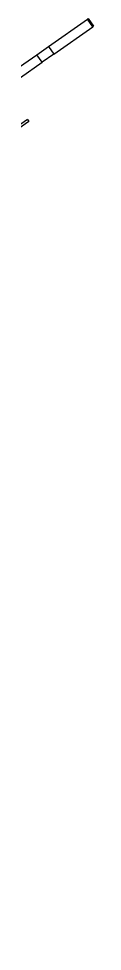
# Model space of a CAD drawing. Header units: millimetres. Extents: x 152904052 to 153933663, y 538271515 to 539240469.
# Drawn here: x 153467797 to 153467840, y 538579478 to 538580084 of the extents above; entities that cross this region are included whole.
import ezdxf

# ---------------------------------------------------------------- set-up
doc = ezdxf.new("R2010")
doc.units = ezdxf.units.MM
doc.layers.add('POWR', color=5, linetype='Continuous')

msp = doc.modelspace()

# ---------------------------------------------------------------- linework, layer by layer
at = {"layer": 'POWR', "color": 7}
for p, q in [((153467811.16, 538580066.12), (153467836.48, 538580083.85)), ((153467836.48, 538580083.85), (153467837.01, 538580084.22)), ((153467839.93, 538580078.94), (153467836.48, 538580083.85)), ((153467837.01, 538580084.22), (153467840.45, 538580079.31)), ((153467814.6, 538580061.21), (153467839.93, 538580078.94)), ((153467840.45, 538580079.31), (153467839.93, 538580078.94)), ((153467803.5, 538580060.76), (153467811.16, 538580066.12)), ((153467811.16, 538580066.12), (153467814.6, 538580061.21)), ((153467789.5, 538580050.95), (153467803.5, 538580060.76)), ((153467806.94, 538580055.84), (153467803.5, 538580060.76)), ((153467814.6, 538580061.21), (153467806.94, 538580055.84)), ((153467792.94, 538580046.04), (153467806.94, 538580055.84)), ((153467798.37, 538580017.37), (153466897.3, 538579386.43)), ((153467797.45, 538580018.68), (153467637.88, 538579906.95)), ((153467797.45, 538580018.68), (153467798.37, 538580017.37))]:
    msp.add_line(p, q, dxfattribs=at)

doc.saveas('drawing.dxf')
